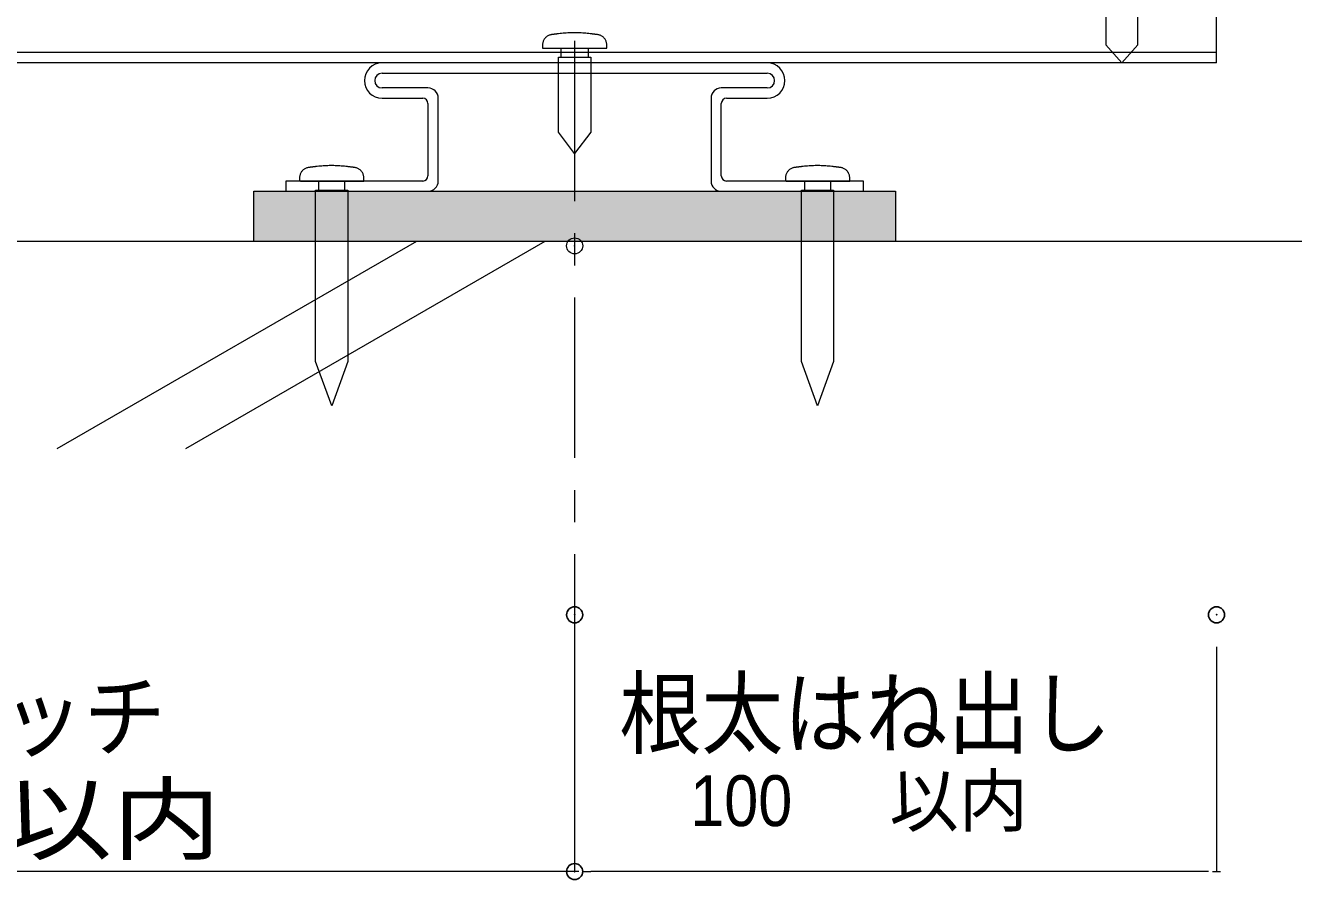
# Model space of a CAD drawing. Units: millimetres, scale not verified. Extents: x -4750 to 4750, y -3000 to 3000.
# Drawn here: x 3995.8 to 4193.4, y 1035.8 to 1168.9 of the extents above; entities that cross this region are included whole.
import ezdxf
from ezdxf.enums import TextEntityAlignment as Align

# ---------------------------------------------------------------- set-up
doc = ezdxf.new("R2010")
doc.units = ezdxf.units.MM
doc.header["$LTSCALE"] = 5
doc.header["$PDMODE"] = 32
doc.header["$PDSIZE"] = 2.5
doc.linetypes.add('CHAIN1', pattern=[8, 5, -1, 1, -1])
for name, color, linetype, lineweight in [('0-1_束', 7, 'Continuous', 9), ('0-2_根太', 7, 'Continuous', 9), ('0-3_一般', 7, 'Continuous', 9), ('0-4_0', 7, 'Continuous', 9), ('0-7_寸法', 7, 'Continuous', 9), ('0-8_ビス', 7, 'Continuous', 9)]:
    doc.layers.add(name, color=color, linetype=linetype, lineweight=lineweight)
doc.layers.add('0-9_Defpoints', color=7, linetype='Continuous')
doc.styles.add('Osaka', font='')
doc.styles.add('ＭＳ ゴシック', font='')
doc.styles.get('Osaka').set_extended_font_data('Osaka')
doc.styles.get('ＭＳ ゴシック').set_extended_font_data('MS Gothic')

# ---------------------------------------------------------------- blocks, each defined once
blk = doc.blocks.new('グループ-73-1')
at = {"layer": '0-8_ビス'}
for p, q in [((112690.5, 5553.6), (112690.5, 5535.6)), ((112776.7, 5535.6), (112776.7, 5553.6))]:
    blk.add_line(p, q, dxfattribs=at)
for points in [[(112683.6, 5553.6), (112629.6, 5614.3), (112837.6, 5614.3), (112783.6, 5553.6)], [(112683.6, 5535.6), (112683.6, 4770.6), (112733.6, 4714.3), (112783.6, 4770.6), (112783.6, 5535.6)]]:
    blk.add_lwpolyline(points, close=True, dxfattribs=at)
blk = doc.blocks.new('_DOT')
at = {"layer": '0-4_0'}
for p, q in [((-10, 0), (-20, 0)), ((-5, 0), (5, 0))]:
    blk.add_line(p, q, dxfattribs=at)
blk = doc.blocks.new('グループ-77-1')
at = {"layer": '0-2_根太'}
for p, q in [((113028.3, 4714.4), (113028.3, 5114.4)), ((113028.3, 4746.4), (108290.6, 4746.4)), ((113028.3, 4714.4), (108290.6, 4714.4))]:
    blk.add_line(p, q, dxfattribs=at)
blk = doc.blocks.new('グループ-85-1')
at = {"layer": '0-3_一般'}
for p, q in [((-40, 298), (-40, 326)), ((40, 326), (40, 298))]:
    blk.add_line(p, q, dxfattribs=at)
for points in [[(-92.2, 357.2), (-93.6, 355.4), (-94.9, 353.5), (-96.1, 351.6), (-97.1, 349.6), (-97.9, 347.6), (-98.6, 345.5), (-99.2, 343.4), (-99.6, 341.3), (-99.9, 339.3), (-100, 337.2), (-100, 336), (-100, 335.5), (-100, 335), (-100, 334.5), (-100, 334.1), (-100, 333.6), (-100, 333.1), (-100, 332.6), (-100, 332.1), (-100, 331.7), (-100, 331.2), (-100, 330.7), (-100, 330.2), (-100, 329.7), (-100, 329.3), (-100, 328.8), (-100, 328.3), (-100, 327.8), (-100, 327.3), (-100, 326.8), (-100, 326.4), (-97.6, 326), (-88.2, 326), (-78.8, 326), (-69.4, 326), (-60, 326), (-50.6, 326), (-41.2, 326), (-31.8, 326)], [(-17.1, 373.6), (-21.8, 373.4), (-26.5, 373.1), (-31.2, 372.8), (-35.9, 372.4), (-40.6, 371.9), (-45.3, 371.4), (-50, 370.8), (-51, 370.7), (-52.1, 370.5), (-53.1, 370.4), (-54.2, 370.3), (-55.2, 370.1), (-56.2, 370), (-57.3, 369.9), (-58.3, 369.7), (-59.3, 369.6), (-60.4, 369.5), (-61.4, 369.3), (-62.5, 369.2), (-63.5, 369.1), (-64.5, 368.9), (-65.6, 368.8), (-66.6, 368.7), (-67.7, 368.5), (-68.7, 368.4), (-69.7, 368.3), (-70.8, 368.1), (-71.8, 368), (-73.6, 367.7), (-75.6, 367.3), (-77.6, 366.8), (-79.6, 366.1), (-81.6, 365.2), (-83.5, 364.2), (-85.4, 363.1), (-87.3, 361.8), (-89, 360.4), (-90.7, 358.8), (-92.2, 357.2)], [(79.1, 366.3), (77.1, 366.9), (75.1, 367.4), (73.1, 367.8), (71.5, 368), (70.5, 368.2), (69.5, 368.3), (68.4, 368.4), (67.4, 368.6), (66.4, 368.7), (65.3, 368.8), (64.3, 369), (63.2, 369.1), (62.2, 369.2), (61.2, 369.4), (60.1, 369.5), (59.1, 369.6), (58, 369.8), (57, 369.9), (56, 370), (54.9, 370.2), (53.9, 370.3), (52.9, 370.4), (51.8, 370.6), (50.8, 370.7), (48.8, 370.9), (44.1, 371.5), (39.4, 372), (34.7, 372.5), (30, 372.8), (25.3, 373.2), (20.6, 373.5), (15.9, 373.7), (11.2, 373.8), (6.5, 373.9), (1.8, 374), (-2.9, 374), (-7.6, 373.9), (-12.4, 373.8), (-17.1, 373.6)], [(100, 326), (100, 326.5), (100, 327), (100, 327.4), (100, 327.9), (100, 328.4), (100, 328.9), (100, 329.4), (100, 329.9), (100, 330.3), (100, 330.8), (100, 331.3), (100, 331.8), (100, 332.3), (100, 332.7), (100, 333.2), (100, 333.7), (100, 334.2), (100, 334.7), (100, 335.2), (100, 335.6), (100, 336.1), (100, 337.7), (99.8, 339.8), (99.5, 341.8), (99.1, 343.9), (98.5, 346), (97.7, 348.1), (96.8, 350.1), (95.8, 352.1), (94.6, 354), (93.3, 355.8), (91.8, 357.6), (90.3, 359.2), (88.6, 360.7), (86.8, 362.1), (84.9, 363.4), (83, 364.5), (81.1, 365.4), (79.1, 366.3)], [(-31.8, 326), (-22.4, 326), (-12.9, 326), (-3.5, 326), (5.9, 326), (15.3, 326), (24.7, 326), (34.1, 326), (43.5, 326), (52.9, 326), (62.4, 326), (71.8, 326), (81.2, 326), (90.6, 326), (100, 326), (100, 326)]]:
    blk.add_lwpolyline(points, dxfattribs=at)
blk.add_lwpolyline([(50, 298), (50, -236), (0, -374), (-50, -236), (-50, 298)], close=True, dxfattribs=at)
blk = doc.blocks.new('シンボル-22')
at = {"layer": '0-3_一般'}
blk.add_blockref('グループ-85-1', (0, 0), dxfattribs=at)
blk = doc.blocks.new('グループ-206-1')
at = {"layer": '0-3_一般'}
blk.add_point((111028.3, 4144.4), dxfattribs=at)
at = {"layer": '0-8_ビス'}
for p in [(110271.3, 4020.4), (111785.3, 4020.4)]:
    blk.add_blockref('シンボル-22', p, dxfattribs=at)
blk = doc.blocks.new('グループ-215-1')
at = {"layer": '0-8_ビス'}
for p, q in [((110985.9, 4732.4), (110985.9, 4760.4)), ((111070.7, 4760.4), (111070.7, 4732.4))]:
    blk.add_line(p, q, dxfattribs=at)
for points in [[(110936.1, 4791.5), (110934.7, 4789.7), (110933.4, 4787.9), (110932.2, 4785.9), (110931.2, 4783.9), (110930.4, 4781.9), (110929.7, 4779.8), (110929.1, 4777.8), (110928.7, 4775.7), (110928.5, 4773.6), (110928.3, 4771.6), (110928.3, 4770.3), (110928.3, 4769.9), (110928.3, 4769.4), (110928.3, 4768.9), (110928.3, 4768.4), (110928.3, 4767.9), (110928.3, 4767.5), (110928.3, 4767), (110928.3, 4766.5), (110928.3, 4766), (110928.3, 4765.5), (110928.3, 4765), (110928.3, 4764.6), (110928.3, 4764.1), (110928.3, 4763.6), (110928.3, 4763.1), (110928.3, 4762.6), (110928.3, 4762.2), (110928.3, 4761.7), (110928.3, 4761.2), (110928.3, 4760.7), (110930.7, 4760.4), (110940.1, 4760.4), (110949.5, 4760.4), (110958.9, 4760.4), (110968.3, 4760.4), (110977.7, 4760.4), (110987.1, 4760.4), (110996.6, 4760.4)], [(111011.3, 4808), (111006.6, 4807.7), (111001.9, 4807.5), (110997.1, 4807.1), (110992.4, 4806.7), (110987.7, 4806.2), (110983, 4805.7), (110978.3, 4805.2), (110977.3, 4805), (110976.2, 4804.9), (110975.2, 4804.8), (110974.2, 4804.6), (110973.1, 4804.5), (110972.1, 4804.4), (110971.1, 4804.2), (110970, 4804.1), (110969, 4804), (110967.9, 4803.8), (110966.9, 4803.7), (110965.9, 4803.6), (110964.8, 4803.4), (110963.8, 4803.3), (110962.7, 4803.2), (110961.7, 4803), (110960.7, 4802.9), (110959.6, 4802.8), (110958.6, 4802.6), (110957.6, 4802.5), (110956.5, 4802.4), (110954.8, 4802.1), (110952.8, 4801.7), (110950.8, 4801.1), (110948.7, 4800.4), (110946.8, 4799.6), (110944.8, 4798.6), (110942.9, 4797.4), (110941.1, 4796.1), (110939.3, 4794.7), (110937.7, 4793.2), (110936.1, 4791.5)], [(111107.4, 4800.6), (111105.4, 4801.3), (111103.4, 4801.8), (111101.4, 4802.2), (111099.9, 4802.4), (111098.8, 4802.5), (111097.8, 4802.7), (111096.7, 4802.8), (111095.7, 4802.9), (111094.7, 4803.1), (111093.6, 4803.2), (111092.6, 4803.3), (111091.6, 4803.5), (111090.5, 4803.6), (111089.5, 4803.7), (111088.4, 4803.9), (111087.4, 4804), (111086.4, 4804.1), (111085.3, 4804.3), (111084.3, 4804.4), (111083.3, 4804.5), (111082.2, 4804.7), (111081.2, 4804.8), (111080.1, 4804.9), (111079.1, 4805.1), (111077.1, 4805.3), (111072.4, 4805.9), (111067.7, 4806.4), (111063, 4806.8), (111058.3, 4807.2), (111053.6, 4807.5), (111048.9, 4807.8), (111044.2, 4808), (111039.5, 4808.2), (111034.8, 4808.3), (111030.1, 4808.3), (111025.4, 4808.3), (111020.7, 4808.3), (111016, 4808.2), (111011.3, 4808)], [(111128.3, 4760.4), (111128.3, 4760.8), (111128.3, 4761.3), (111128.3, 4761.8), (111128.3, 4762.3), (111128.3, 4762.8), (111128.3, 4763.2), (111128.3, 4763.7), (111128.3, 4764.2), (111128.3, 4764.7), (111128.3, 4765.2), (111128.3, 4765.6), (111128.3, 4766.1), (111128.3, 4766.6), (111128.3, 4767.1), (111128.3, 4767.6), (111128.3, 4768.1), (111128.3, 4768.5), (111128.3, 4769), (111128.3, 4769.5), (111128.3, 4770), (111128.3, 4770.5), (111128.3, 4772.1), (111128.1, 4774.1), (111127.8, 4776.2), (111127.4, 4778.3), (111126.8, 4780.4), (111126.1, 4782.4), (111125.2, 4784.5), (111124.1, 4786.4), (111122.9, 4788.4), (111121.6, 4790.2), (111120.2, 4791.9), (111118.6, 4793.6), (111116.9, 4795.1), (111115.1, 4796.5), (111113.3, 4797.7), (111111.4, 4798.8), (111109.4, 4799.8), (111107.4, 4800.6)], [(110996.6, 4760.4), (111006, 4760.4), (111015.4, 4760.4), (111024.8, 4760.4), (111034.2, 4760.4), (111043.6, 4760.4), (111053, 4760.4), (111062.4, 4760.4), (111071.9, 4760.4), (111081.3, 4760.4), (111090.7, 4760.4), (111100.1, 4760.4), (111109.5, 4760.4), (111118.9, 4760.4), (111128.3, 4760.4)]]:
    blk.add_lwpolyline(points, dxfattribs=at)
blk.add_lwpolyline([(111078.3, 4732.4), (111078.3, 4498.1), (111028.3, 4432.4), (110978.3, 4498.1), (110978.3, 4732.4)], close=True, dxfattribs=at)

msp = doc.modelspace()

# ---------------------------------------------------------------- linework, layer by layer
at = {"layer": '0-1_束'}
msp.add_lwpolyline([(4031.416, 1143.034), (4131.416, 1143.034), (4131.416, 1135.234), (4031.416, 1135.234)], close=True, dxfattribs=at)
at = {"layer": '0-1_束', "color": 254}
msp.add_solid([(4031.416, 1135.234), (4031.416, 1143.034), (4131.416, 1135.234), (4131.416, 1143.034)], dxfattribs=at)
at = {"layer": '0-3_一般', "linetype": 'CHAIN1'}
msp.add_line((4081.416, 1166.499), (4081.416, 1069.129), dxfattribs=at)
at = {"layer": '0-3_一般'}
for p, q in [((4111.416, 1163.034), (4051.416, 1163.034)), ((4051.416, 1161.434), (4111.416, 1161.434)), ((4058.566, 1159.134), (4051.416, 1159.134)), ((4111.416, 1159.134), (4104.266, 1159.134)), ((4051.416, 1157.534), (4057.766, 1157.534)), ((4058.566, 1156.734), (4058.566, 1145.434)), ((4060.166, 1144.634), (4060.166, 1157.534)), ((4102.666, 1157.534), (4102.666, 1144.634)), ((4104.266, 1145.434), (4104.266, 1156.734)), ((4105.066, 1157.534), (4111.416, 1157.534)), ((4196.416, 1135.234), (3944.53, 1135.234))]:
    msp.add_line(p, q, dxfattribs=at)
at = {"layer": '0-3_一般', "color": 134}
for p, q in [((4056.776, 1135.234), (4000.764, 1102.895)), ((4076.776, 1135.234), (4020.764, 1102.895))]:
    msp.add_line(p, q, dxfattribs=at)
at = {"layer": '0-3_一般'}
for points in [[(4057.766, 1144.634), (4036.416, 1144.634), (4036.416, 1143.034), (4058.566, 1143.034)], [(4104.266, 1143.034), (4126.416, 1143.034), (4126.416, 1144.634), (4105.066, 1144.634)]]:
    msp.add_lwpolyline(points, dxfattribs=at)
for centre, radius, start, end in [((4051.416, 1160.284), 2.75, 90, 180), ((4111.416, 1160.284), 2.75, 0, 90), ((4051.416, 1160.284), 2.75, 180, 270), ((4051.416, 1160.284), 1.15, 90, 180), ((4051.416, 1160.284), 1.15, 180, 270), ((4111.416, 1160.284), 1.15, 0, 90), ((4111.416, 1160.284), 1.15, 270, 0), ((4111.416, 1160.284), 2.75, 270, 0), ((4058.566, 1157.534), 1.6, 0, 90), ((4104.266, 1157.534), 1.6, 90, 180), ((4057.766, 1156.734), 0.8, 0, 90), ((4105.066, 1156.734), 0.8, 90, 180), ((4057.766, 1145.434), 0.8, 270, 0), ((4058.566, 1144.634), 1.6, 315, 0), ((4104.266, 1144.634), 1.6, 180, 270), ((4105.066, 1145.434), 0.8, 180, 270), ((4058.566, 1144.634), 1.6, 270, 315)]:
    msp.add_arc(centre, radius, start, end, dxfattribs=at)
at = {"layer": '0-7_寸法'}
for p, q in [((4081.416, 1072.067), (4081.416, 1037.067)), ((4181.416, 1072.067), (4181.416, 1037.067)), ((4081.416, 1037.067), (3934.034, 1037.067)), ((4178.912, 1037.067), (4083.92, 1037.067))]:
    msp.add_line(p, q, dxfattribs=at)
at = {"layer": '0-9_Defpoints'}
for p in [(4081.416, 1077.067), (4181.416, 1077.067), (4081.416, 1037.067)]:
    msp.add_point(p, dxfattribs=at)

# ---------------------------------------------------------------- block references
at = {"layer": '0-2_根太', "xscale": 0.05, "yscale": 0.05}
msp.add_blockref('グループ-77-1', (-1470, 927.316), dxfattribs=at)
at = {"layer": '0-7_寸法', "xscale": 0.1251862, "yscale": 0.1251862, "rotation": 180}
msp.add_blockref('_DOT', (4081.416, 1037.067), dxfattribs=at)
at = {"layer": '0-7_寸法', "xscale": 0.1251862, "yscale": 0.1251862}
msp.add_blockref('_DOT', (4181.416, 1037.067), dxfattribs=at)
at = {"layer": '0-8_ビス', "xscale": 0.05, "yscale": 0.05}
for name in ['グループ-73-1', 'グループ-215-1', 'グループ-206-1']:
    msp.add_blockref(name, (-1470, 927.316), dxfattribs=at)

# ---------------------------------------------------------------- texts
at = {"layer": '0-7_寸法'}
for s, height, style, width, p in [('大引ピッチ', 10.41, 'ＭＳ ゴシック', 0.9, (3953.823, 1052.905)), ('根太はね出し', 10.41, 'ＭＳ ゴシック', 0.9, (4088.377, 1053.398)), ('@800以内', 10.41, 'ＭＳ ゴシック', 1.2, (3958.307, 1036.905)), ('100', 7.918, 'Osaka', 0.9, (4099.421, 1041.779))]:
    msp.add_text(s, height=height, dxfattribs=dict(at, style=style, width=width)).set_placement(p, align=Align.BOTTOM_LEFT)
at = {"layer": '0-7_寸法', "style": 'Osaka'}
msp.add_text('以内', height=7.918, dxfattribs=at).set_placement((4130.446, 1041.779), align=Align.BOTTOM_LEFT)

doc.saveas('drawing.dxf')
